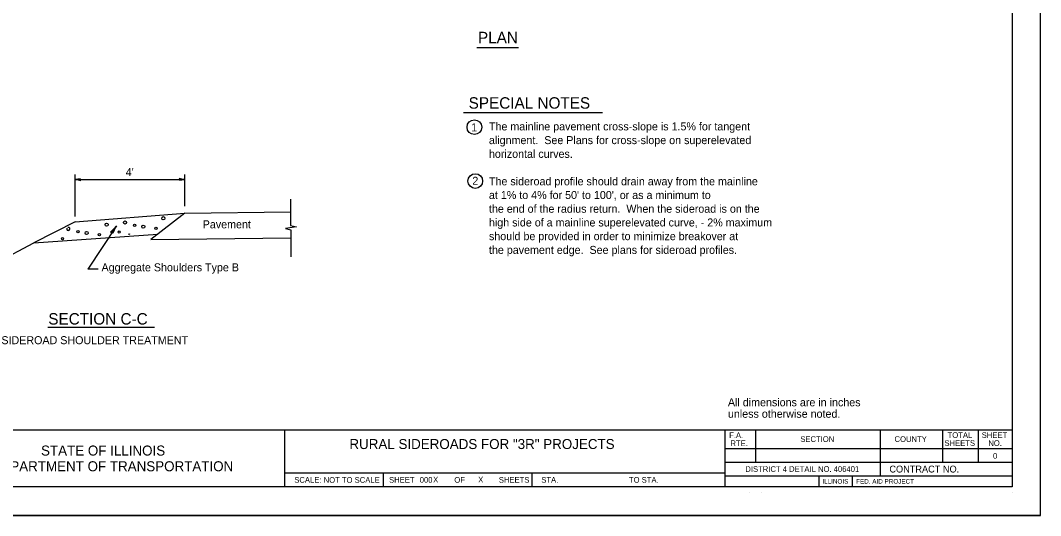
# Model space of a CAD drawing. Extents: x -0.01 to 2.83, y -0.13 to 1.83.
# Drawn here: x 1.346 to 2.833, y 0 to 0.722 of the extents above; entities that cross this region are included whole.
import ezdxf

# ---------------------------------------------------------------- set-up
doc = ezdxf.new("R2010")
doc.units = 0
for name, color, linetype in [('IDS_Notes', 7, 'Continuous'), ('RD_Pr_Roadway_Dimensions', 7, 'Continuous'), ('RD_Pr_Roadway_Notes', 7, 'Continuous'), ('SH_General_Details', 7, 'Continuous'), ('SH_Printer_Plotting_Border', 7, 'Continuous')]:
    doc.layers.add(name, color=color, linetype=linetype)

msp = doc.modelspace()

# ---------------------------------------------------------------- linework, layer by layer
at = {"layer": 'RD_Pr_Roadway_Dimensions'}
for p, q in [((1.4258, 0.4361), (1.4258, 0.4969)), ((1.5857, 0.4509), (1.5857, 0.4969)), ((1.4258, 0.4899), (1.5857, 0.4899))]:
    msp.add_line(p, q, dxfattribs=at)
for points in [[(1.4334, 0.4898), (1.4332, 0.491), (1.4299, 0.4905), (1.4258, 0.4899), (1.4302, 0.4893), (1.4341, 0.4886), (1.4334, 0.4898), (1.4331, 0.4906), (1.4286, 0.4899), (1.4335, 0.4891), (1.4328, 0.49), (1.4307, 0.4899), (1.4327, 0.4896)], [(1.578, 0.49), (1.5783, 0.4889), (1.5815, 0.4894), (1.5857, 0.4899), (1.5812, 0.4905), (1.5773, 0.4912), (1.578, 0.49), (1.5783, 0.4893), (1.5829, 0.4899), (1.5779, 0.4908), (1.5787, 0.4898), (1.5807, 0.49), (1.5787, 0.4903)]]:
    msp.add_lwpolyline(points, dxfattribs=at)
at = {"layer": 'RD_Pr_Roadway_Notes'}
for p, q in [((2.0116, 0.6824), (2.0724, 0.6824)), ((1.9921, 0.5876), (2.1945, 0.5876)), ((1.4862, 0.4223), (1.4444, 0.3592)), ((1.4595, 0.3592), (1.4444, 0.3592)), ((1.3862, 0.2744), (1.5414, 0.2744))]:
    msp.add_line(p, q, dxfattribs=at)
msp.add_lwpolyline([(1.4796, 0.4129), (1.4812, 0.4123), (1.4834, 0.4167), (1.4862, 0.4223), (1.4817, 0.4173), (1.4776, 0.4131), (1.4796, 0.4129), (1.4808, 0.4127), (1.4838, 0.4189), (1.4786, 0.4135), (1.4804, 0.4136), (1.482, 0.4163), (1.4799, 0.414)], dxfattribs=at)
for centre in [(2.0079, 0.5661), (2.0092, 0.4876)]:
    msp.add_circle(centre, 0.0107, dxfattribs=at)
at = {"layer": 'SH_General_Details'}
for p, q in [((2.8333, 0), (2.8333, 1.8333)), ((1.7396, 0.461), (1.7396, 0.4227)), ((1.4258, 0.4283), (1.5857, 0.4408)), ((1.5857, 0.4408), (1.5363, 0.4024)), ((1.5857, 0.4408), (1.7396, 0.4427)), ((1.4258, 0.4283), (1.3654, 0.3974)), ((1.7483, 0.421), (1.7327, 0.4184)), ((1.7327, 0.4184), (1.7405, 0.4166)), ((1.7396, 0.4227), (1.7483, 0.421)), ((1.7405, 0.4166), (1.7405, 0.3771)), ((1.3654, 0.3974), (1.5466, 0.4104)), ((1.5363, 0.4024), (1.7404, 0.4049)), ((1.247, 0.335), (1.3654, 0.3974)), ((0.1667, 0.125), (2.7917, 0.125)), ((1.7312, 0.125), (1.7312, 0.0417)), ((2.3729, 0.125), (2.3729, 0.0417)), ((2.4179, 0.125), (2.4179, 0.0779)), ((2.5995, 0.125), (2.5995, 0.0579)), ((2.6905, 0.125), (2.6905, 0.0779)), ((2.7423, 0.125), (2.7423, 0.0779)), ((2.3729, 0.0979), (2.7917, 0.0979)), ((2.3729, 0.0779), (2.7917, 0.0779)), ((1.7312, 0.0625), (2.3729, 0.0625)), ((1.875, 0.0625), (1.875, 0.0417)), ((2.0917, 0.0625), (2.0917, 0.0417)), ((2.3729, 0.0579), (2.7917, 0.0579)), ((2.5101, 0.0579), (2.5101, 0.0417)), ((2.5585, 0.0579), (2.5585, 0.0417)), ((2.4095, 0.0333), (2.4095, 0.0333)), ((2.4262, 0.0333), (2.4262, 0.0333)), ((2.7917, 0.0333), (2.7917, 0.0333)), ((2.8333, 0), (0, 0))]:
    msp.add_line(p, q, dxfattribs=at)
msp.add_lwpolyline([(0.1667, 1.7917), (2.7917, 1.7917), (2.7917, 0.0417), (0.1667, 0.0417)], close=True, dxfattribs=at)
for centre in [(1.5543, 0.4334), (1.4717, 0.4241), (1.4985, 0.4272), (1.5252, 0.4212), (1.4426, 0.4118)]:
    msp.add_circle(centre, 0.00231, dxfattribs=at)
for centre, start, end in [((1.4159, 0.4178), 150.3546, 105.4275), ((1.5046, 0.4079), 49.6271, 132.7312)]:
    msp.add_arc(centre, 0.00231, start, end, dxfattribs=at)
for centre in [(1.5124, 0.4232), (1.5437, 0.4188), (1.4074, 0.4038), (1.4298, 0.4139), (1.4611, 0.4094), (1.49, 0.4132)]:
    msp.add_ellipse(centre, major_axis=(0, 0.00168), ratio=0.998512, dxfattribs=at)
at = {"layer": 'SH_Printer_Plotting_Border'}
msp.add_lwpolyline([(0, 0), (2.8333, 0), (2.8333, 1.8333), (0, 1.8333)], close=True, dxfattribs=at)

# ---------------------------------------------------------------- texts
at = {"layer": 'IDS_Notes'}
for p in [(1.9477, 0.0483), (2.0134, 0.0483)]:
    msp.add_text('X', height=0.00833, dxfattribs=at).set_placement(p)
at = {"layer": 'RD_Pr_Roadway_Dimensions'}
msp.add_text("4'", height=0.01167, dxfattribs=at).set_placement((1.4996, 0.4949))
at = {"layer": 'RD_Pr_Roadway_Notes'}
for s, height, p in [('PLAN', 0.01667, (2.0131, 0.6884)), ('SPECIAL NOTES', 0.016667, (1.9995, 0.5931)), ('1', 0.0117, (2.0032, 0.5599)), ('   The mainline pavement cross-slope is 1.5% for tangent', 0.011667, (2.0161, 0.5614)), ('   alignment.  See Plans for cross-slope on superelevated', 0.011667, (2.0161, 0.5414)), ('   horizontal curves.', 0.011667, (2.0161, 0.5214)), ('2', 0.0117, (2.0049, 0.4821)), ('   The sideroad profile should drain away from the mainline', 0.011667, (2.0161, 0.4814)), ("   at 1% to 4% for 50' to 100', or as a minimum to ", 0.011667, (2.0161, 0.4614)), ('   the end of the radius return.  When the sideroad is on the', 0.011667, (2.0161, 0.4414)), ('   high side of a mainline superelevated curve, - 2% maximum', 0.011667, (2.0161, 0.4214)), ('Pavement', 0.01167, (1.6118, 0.4187)), ('   should be provided in order to minimize breakover at', 0.011667, (2.0161, 0.4014)), ('   the pavement edge.  See plans for sideroad profiles.', 0.011667, (2.0161, 0.3814)), ('Aggregate Shoulders Type B', 0.011667, (1.4643, 0.356)), ('SECTION C-C', 0.016667, (1.3867, 0.2784)), ('SIDEROAD SHOULDER TREATMENT', 0.011667, (1.3183, 0.2498)), ('All dimensions are in inches', 0.011668, (2.3775, 0.1593)), ('unless otherwise noted.', 0.011668, (2.3775, 0.1426))]:
    msp.add_text(s, height=height, dxfattribs=at).set_placement(p)
at = {"layer": 'SH_General_Details'}
for s, height, p in [('F.A.  ', 0.00833, (2.3793, 0.1129)), ('TOTAL', 0.00833, (2.6978, 0.1132)), ('SHEET', 0.00833, (2.7475, 0.1132)), ('RURAL SIDEROADS FOR "3R" PROJECTS', 0.014583, (1.8257, 0.097)), ('RTE.', 0.00833, (2.3812, 0.1012)), ('SECTION', 0.00833, (2.483, 0.1073)), ('COUNTY', 0.00833, (2.6204, 0.1073)), ('SHEETS', 0.00833, (2.6932, 0.1015)), ('NO.', 0.00833, (2.7571, 0.1015)), ('STATE OF ILLINOIS', 0.014584, (1.3761, 0.0875)), ('0', 0.00833, (2.764, 0.0829)), ('DEPARTMENT OF TRANSPORTATION', 0.014584, (1.3042, 0.0646)), ('DISTRICT 4 DETAIL NO. 406401', 0.008333, (2.4029, 0.0637)), ('CONTRACT NO.      ', 0.01, (2.6129, 0.0628)), ('SCALE:          ', 0.008333, (1.7453, 0.0479)), ('NOT TO SCALE', 0.008333, (1.7881, 0.0478)), ('SHEET', 0.00833, (1.8835, 0.0479)), ('000', 0.00833, (1.9282, 0.0479)), ('OF', 0.00833, (1.9786, 0.0479)), ('SHEETS', 0.00833, (2.0435, 0.0479)), ('STA.', 0.00833, (2.1054, 0.0479)), ('TO STA.', 0.00833, (2.2332, 0.0479)), ('ILLINOIS', 0.00667, (2.5152, 0.0466)), ('FED. AID PROJECT', 0.006667, (2.5644, 0.0466))]:
    msp.add_text(s, height=height, dxfattribs=at).set_placement(p)

doc.saveas('drawing.dxf')
